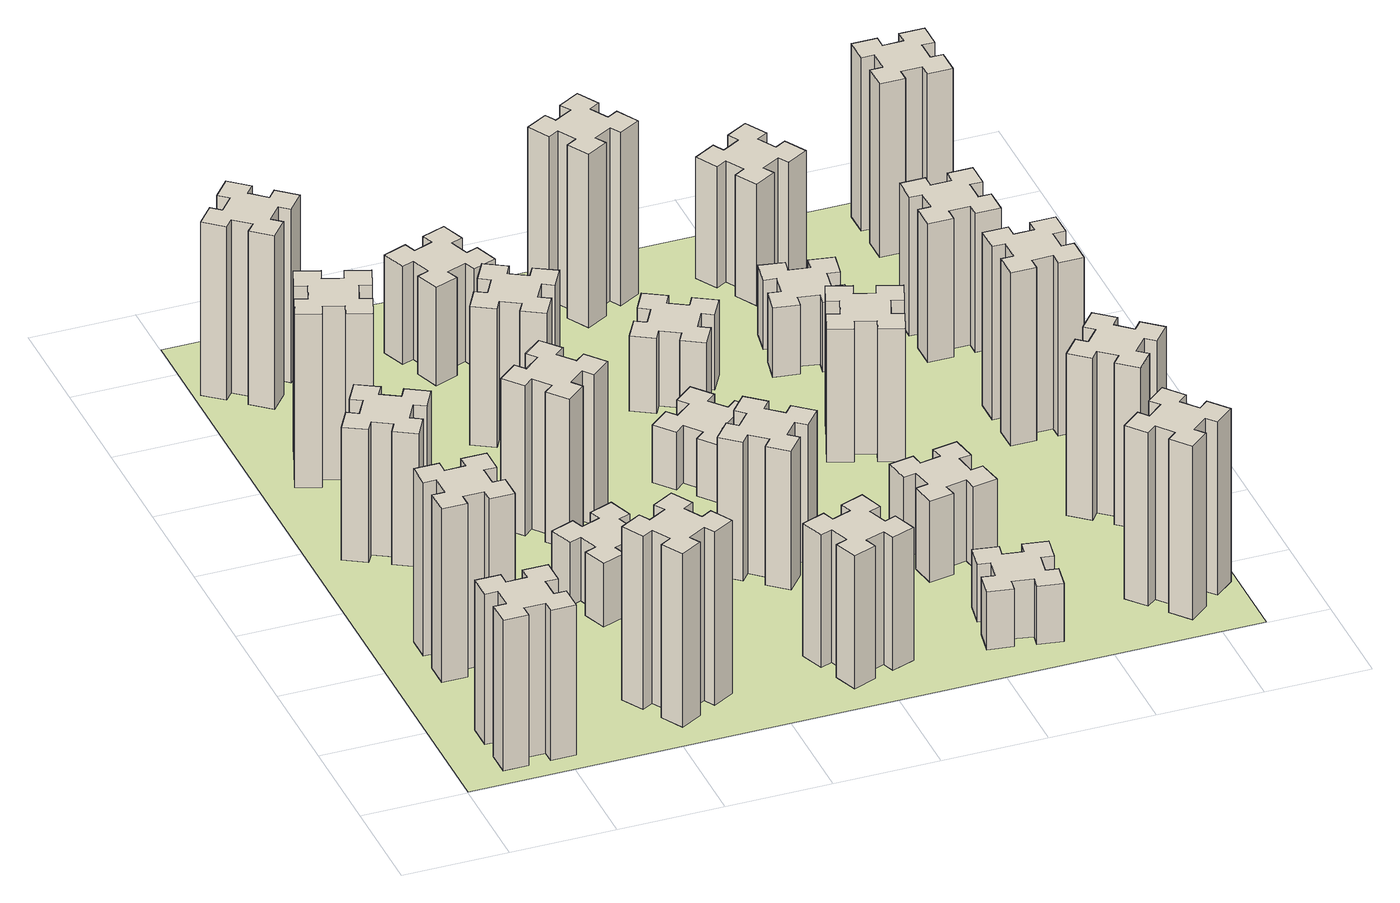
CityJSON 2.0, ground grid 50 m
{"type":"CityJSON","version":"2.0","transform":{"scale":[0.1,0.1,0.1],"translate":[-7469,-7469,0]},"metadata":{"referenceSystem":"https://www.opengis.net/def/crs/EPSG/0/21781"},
"CityObjects":{
"building1":{"type":"Building","attributes":{"class":"1000","function":"1000","usage":"1000","yearOfConstruction":2016,"roofType":"1000","measuredHeight":78,"storeysAboveGround":30,"storeysBelowGround":0},"geometry":[{"type":"Solid","lod":"1","boundaries":[[[[0,1,2,3,4,5,6,7,8,9,10,11,12,13,14,15,16,17,18,19]],[[17,16,20,21]],[[16,15,22,20]],[[15,14,23,22]],[[14,13,24,23]],[[13,12,25,24]],[[12,11,26,25]],[[11,10,27,26]],[[10,9,28,27]],[[9,8,29,28]],[[8,7,30,29]],[[7,6,31,30]],[[6,5,32,31]],[[5,4,33,32]],[[4,3,34,33]],[[3,2,35,34]],[[2,1,36,35]],[[1,0,37,36]],[[0,19,38,37]],[[19,18,39,38]],[[18,17,21,39]],[[24,25,26,27,28,29,30,31,32,33,34,35,36,37,38,39,21,20,22,23]]]]}]},
"building2":{"type":"Building","attributes":{"class":"1000","function":"1000","usage":"1000","yearOfConstruction":2016,"roofType":"1000","measuredHeight":90,"storeysAboveGround":30,"storeysBelowGround":0},"geometry":[{"type":"Solid","lod":"1","boundaries":[[[[40,41,42,43,44,45,46,47,48,49,50,51,52,53,54,55,56,57,58,59]],[[57,56,60,61]],[[56,55,62,60]],[[55,54,63,62]],[[54,53,64,63]],[[53,52,65,64]],[[52,51,66,65]],[[51,50,67,66]],[[50,49,68,67]],[[49,48,69,68]],[[48,47,70,69]],[[47,46,71,70]],[[46,45,72,71]],[[45,44,73,72]],[[44,43,74,73]],[[43,42,75,74]],[[42,41,76,75]],[[41,40,77,76]],[[40,59,78,77]],[[59,58,79,78]],[[58,57,61,79]],[[64,65,66,67,68,69,70,71,72,73,74,75,76,77,78,79,61,60,62,63]]]]}]},
"building3":{"type":"Building","attributes":{"class":"1000","function":"1000","usage":"1000","yearOfConstruction":2016,"roofType":"1000","measuredHeight":69,"storeysAboveGround":30,"storeysBelowGround":0},"geometry":[{"type":"Solid","lod":"1","boundaries":[[[[80,81,82,83,84,85,86,87,88,89,90,91,92,93,94,95,96,97,98,99]],[[97,96,100,101]],[[96,95,102,100]],[[95,94,103,102]],[[94,93,104,103]],[[93,92,105,104]],[[92,91,106,105]],[[91,90,107,106]],[[90,89,108,107]],[[89,88,109,108]],[[88,87,110,109]],[[87,86,111,110]],[[86,85,112,111]],[[85,84,113,112]],[[84,83,114,113]],[[83,82,115,114]],[[82,81,116,115]],[[81,80,117,116]],[[80,99,118,117]],[[99,98,119,118]],[[98,97,101,119]],[[104,105,106,107,108,109,110,111,112,113,114,115,116,117,118,119,101,100,102,103]]]]}]},
"building4":{"type":"Building","attributes":{"class":"1000","function":"1000","usage":"1000","yearOfConstruction":2016,"roofType":"1000","measuredHeight":90,"storeysAboveGround":30,"storeysBelowGround":0},"geometry":[{"type":"Solid","lod":"1","boundaries":[[[[120,121,122,123,124,125,126,127,128,129,130,131,132,133,134,135,136,137,138,139]],[[137,136,140,141]],[[136,135,142,140]],[[135,134,143,142]],[[134,133,144,143]],[[133,132,145,144]],[[132,131,146,145]],[[131,130,147,146]],[[130,129,148,147]],[[129,128,149,148]],[[128,127,150,149]],[[127,126,151,150]],[[126,125,152,151]],[[125,124,153,152]],[[124,123,154,153]],[[123,122,155,154]],[[122,121,156,155]],[[121,120,157,156]],[[120,139,158,157]],[[139,138,159,158]],[[138,137,141,159]],[[144,145,146,147,148,149,150,151,152,153,154,155,156,157,158,159,141,140,142,143]]]]}]},
"building5":{"type":"Building","attributes":{"class":"1000","function":"1000","usage":"1000","yearOfConstruction":2016,"roofType":"1000","measuredHeight":90,"storeysAboveGround":30,"storeysBelowGround":0},"geometry":[{"type":"Solid","lod":"1","boundaries":[[[[160,161,162,163,164,165,166,167,168,169,170,171,172,173,174,175,176,177,178,179]],[[177,176,180,181]],[[176,175,182,180]],[[175,174,183,182]],[[174,173,184,183]],[[173,172,185,184]],[[172,171,186,185]],[[171,170,187,186]],[[170,169,188,187]],[[169,168,189,188]],[[168,167,190,189]],[[167,166,191,190]],[[166,165,192,191]],[[165,164,193,192]],[[164,163,194,193]],[[163,162,195,194]],[[162,161,196,195]],[[161,160,197,196]],[[160,179,198,197]],[[179,178,199,198]],[[178,177,181,199]],[[184,185,186,187,188,189,190,191,192,193,194,195,196,197,198,199,181,180,182,183]]]]}]},
"building6":{"type":"Building","attributes":{"class":"1000","function":"1000","usage":"1000","yearOfConstruction":2016,"roofType":"1000","measuredHeight":90,"storeysAboveGround":30,"storeysBelowGround":0},"geometry":[{"type":"Solid","lod":"1","boundaries":[[[[200,201,202,203,204,205,206,207,208,209,210,211,212,213,214,215,216,217,218,219]],[[217,216,220,221]],[[216,215,222,220]],[[215,214,223,222]],[[214,213,224,223]],[[213,212,225,224]],[[212,211,226,225]],[[211,210,227,226]],[[210,209,228,227]],[[209,208,229,228]],[[208,207,230,229]],[[207,206,231,230]],[[206,205,232,231]],[[205,204,233,232]],[[204,203,234,233]],[[203,202,235,234]],[[202,201,236,235]],[[201,200,237,236]],[[200,219,238,237]],[[219,218,239,238]],[[218,217,221,239]],[[224,225,226,227,228,229,230,231,232,233,234,235,236,237,238,239,221,220,222,223]]]]}]},
"building7":{"type":"Building","attributes":{"class":"1000","function":"1000","usage":"1000","yearOfConstruction":2016,"roofType":"1000","measuredHeight":33,"storeysAboveGround":30,"storeysBelowGround":0},"geometry":[{"type":"Solid","lod":"1","boundaries":[[[[240,241,242,243,244,245,246,247,248,249,250,251,252,253,254,255,256,257,258,259]],[[257,256,260,261]],[[256,255,262,260]],[[255,254,263,262]],[[254,253,264,263]],[[253,252,265,264]],[[252,251,266,265]],[[251,250,267,266]],[[250,249,268,267]],[[249,248,269,268]],[[248,247,270,269]],[[247,246,271,270]],[[246,245,272,271]],[[245,244,273,272]],[[244,243,274,273]],[[243,242,275,274]],[[242,241,276,275]],[[241,240,277,276]],[[240,259,278,277]],[[259,258,279,278]],[[258,257,261,279]],[[264,265,266,267,268,269,270,271,272,273,274,275,276,277,278,279,261,260,262,263]]]]}]},
"building8":{"type":"Building","attributes":{"class":"1000","function":"1000","usage":"1000","yearOfConstruction":2016,"roofType":"1000","measuredHeight":78,"storeysAboveGround":30,"storeysBelowGround":0},"geometry":[{"type":"Solid","lod":"1","boundaries":[[[[280,281,282,283,284,285,286,287,288,289,290,291,292,293,294,295,296,297,298,299]],[[297,296,300,301]],[[296,295,302,300]],[[295,294,303,302]],[[294,293,304,303]],[[293,292,305,304]],[[292,291,306,305]],[[291,290,307,306]],[[290,289,308,307]],[[289,288,309,308]],[[288,287,310,309]],[[287,286,311,310]],[[286,285,312,311]],[[285,284,313,312]],[[284,283,314,313]],[[283,282,315,314]],[[282,281,316,315]],[[281,280,317,316]],[[280,299,318,317]],[[299,298,319,318]],[[298,297,301,319]],[[304,305,306,307,308,309,310,311,312,313,314,315,316,317,318,319,301,300,302,303]]]]}]},
"building9":{"type":"Building","attributes":{"class":"1000","function":"1000","usage":"1000","yearOfConstruction":2016,"roofType":"1000","measuredHeight":72,"storeysAboveGround":30,"storeysBelowGround":0},"geometry":[{"type":"Solid","lod":"1","boundaries":[[[[320,321,322,323,324,325,326,327,328,329,330,331,332,333,334,335,336,337,338,339]],[[337,336,340,341]],[[336,335,342,340]],[[335,334,343,342]],[[334,333,344,343]],[[333,332,345,344]],[[332,331,346,345]],[[331,330,347,346]],[[330,329,348,347]],[[329,328,349,348]],[[328,327,350,349]],[[327,326,351,350]],[[326,325,352,351]],[[325,324,353,352]],[[324,323,354,353]],[[323,322,355,354]],[[322,321,356,355]],[[321,320,357,356]],[[320,339,358,357]],[[339,338,359,358]],[[338,337,341,359]],[[344,345,346,347,348,349,350,351,352,353,354,355,356,357,358,359,341,340,342,343]]]]}]},
"building10":{"type":"Building","attributes":{"class":"1000","function":"1000","usage":"1000","yearOfConstruction":2016,"roofType":"1000","measuredHeight":69,"storeysAboveGround":30,"storeysBelowGround":0},"geometry":[{"type":"Solid","lod":"1","boundaries":[[[[360,361,362,363,364,365,366,367,368,369,370,371,372,373,374,375,376,377,378,379]],[[377,376,380,381]],[[376,375,382,380]],[[375,374,383,382]],[[374,373,384,383]],[[373,372,385,384]],[[372,371,386,385]],[[371,370,387,386]],[[370,369,388,387]],[[369,368,389,388]],[[368,367,390,389]],[[367,366,391,390]],[[366,365,392,391]],[[365,364,393,392]],[[364,363,394,393]],[[363,362,395,394]],[[362,361,396,395]],[[361,360,397,396]],[[360,379,398,397]],[[379,378,399,398]],[[378,377,381,399]],[[384,385,386,387,388,389,390,391,392,393,394,395,396,397,398,399,381,380,382,383]]]]}]},
"building11":{"type":"Building","attributes":{"class":"1000","function":"1000","usage":"1000","yearOfConstruction":2016,"roofType":"1000","measuredHeight":51,"storeysAboveGround":30,"storeysBelowGround":0},"geometry":[{"type":"Solid","lod":"1","boundaries":[[[[400,401,402,403,404,405,406,407,408,409,410,411,412,413,414,415,416,417,418,419]],[[417,416,420,421]],[[416,415,422,420]],[[415,414,423,422]],[[414,413,424,423]],[[413,412,425,424]],[[412,411,426,425]],[[411,410,427,426]],[[410,409,428,427]],[[409,408,429,428]],[[408,407,430,429]],[[407,406,431,430]],[[406,405,432,431]],[[405,404,433,432]],[[404,403,434,433]],[[403,402,435,434]],[[402,401,436,435]],[[401,400,437,436]],[[400,419,438,437]],[[419,418,439,438]],[[418,417,421,439]],[[424,425,426,427,428,429,430,431,432,433,434,435,436,437,438,439,421,420,422,423]]]]}]},
"building12":{"type":"Building","attributes":{"class":"1000","function":"1000","usage":"1000","yearOfConstruction":2016,"roofType":"1000","measuredHeight":72,"storeysAboveGround":30,"storeysBelowGround":0},"geometry":[{"type":"Solid","lod":"1","boundaries":[[[[440,441,442,443,444,445,446,447,448,449,450,451,452,453,454,455,456,457,458,459]],[[457,456,460,461]],[[456,455,462,460]],[[455,454,463,462]],[[454,453,464,463]],[[453,452,465,464]],[[452,451,466,465]],[[451,450,467,466]],[[450,449,468,467]],[[449,448,469,468]],[[448,447,470,469]],[[447,446,471,470]],[[446,445,472,471]],[[445,444,473,472]],[[444,443,474,473]],[[443,442,475,474]],[[442,441,476,475]],[[441,440,477,476]],[[440,459,478,477]],[[459,458,479,478]],[[458,457,461,479]],[[464,465,466,467,468,469,470,471,472,473,474,475,476,477,478,479,461,460,462,463]]]]}]},
"building13":{"type":"Building","attributes":{"class":"1000","function":"1000","usage":"1000","yearOfConstruction":2016,"roofType":"1000","measuredHeight":30,"storeysAboveGround":30,"storeysBelowGround":0},"geometry":[{"type":"Solid","lod":"1","boundaries":[[[[480,481,482,483,484,485,486,487,488,489,490,491,492,493,494,495,496,497,498,499]],[[497,496,500,501]],[[496,495,502,500]],[[495,494,503,502]],[[494,493,504,503]],[[493,492,505,504]],[[492,491,506,505]],[[491,490,507,506]],[[490,489,508,507]],[[489,488,509,508]],[[488,487,510,509]],[[487,486,511,510]],[[486,485,512,511]],[[485,484,513,512]],[[484,483,514,513]],[[483,482,515,514]],[[482,481,516,515]],[[481,480,517,516]],[[480,499,518,517]],[[499,498,519,518]],[[498,497,501,519]],[[504,505,506,507,508,509,510,511,512,513,514,515,516,517,518,519,501,500,502,503]]]]}]},
"building14":{"type":"Building","attributes":{"class":"1000","function":"1000","usage":"1000","yearOfConstruction":2016,"roofType":"1000","measuredHeight":39,"storeysAboveGround":30,"storeysBelowGround":0},"geometry":[{"type":"Solid","lod":"1","boundaries":[[[[520,521,522,523,524,525,526,527,528,529,530,531,532,533,534,535,536,537,538,539]],[[537,536,540,541]],[[536,535,542,540]],[[535,534,543,542]],[[534,533,544,543]],[[533,532,545,544]],[[532,531,546,545]],[[531,530,547,546]],[[530,529,548,547]],[[529,528,549,548]],[[528,527,550,549]],[[527,526,551,550]],[[526,525,552,551]],[[525,524,553,552]],[[524,523,554,553]],[[523,522,555,554]],[[522,521,556,555]],[[521,520,557,556]],[[520,539,558,557]],[[539,538,559,558]],[[538,537,541,559]],[[544,545,546,547,548,549,550,551,552,553,554,555,556,557,558,559,541,540,542,543]]]]}]},
"building15":{"type":"Building","attributes":{"class":"1000","function":"1000","usage":"1000","yearOfConstruction":2016,"roofType":"1000","measuredHeight":30,"storeysAboveGround":30,"storeysBelowGround":0},"geometry":[{"type":"Solid","lod":"1","boundaries":[[[[560,561,562,563,564,565,566,567,568,569,570,571,572,573,574,575,576,577,578,579]],[[577,576,580,581]],[[576,575,582,580]],[[575,574,583,582]],[[574,573,584,583]],[[573,572,585,584]],[[572,571,586,585]],[[571,570,587,586]],[[570,569,588,587]],[[569,568,589,588]],[[568,567,590,589]],[[567,566,591,590]],[[566,565,592,591]],[[565,564,593,592]],[[564,563,594,593]],[[563,562,595,594]],[[562,561,596,595]],[[561,560,597,596]],[[560,579,598,597]],[[579,578,599,598]],[[578,577,581,599]],[[584,585,586,587,588,589,590,591,592,593,594,595,596,597,598,599,581,580,582,583]]]]}]},
"building16":{"type":"Building","attributes":{"class":"1000","function":"1000","usage":"1000","yearOfConstruction":2016,"roofType":"1000","measuredHeight":90,"storeysAboveGround":30,"storeysBelowGround":0},"geometry":[{"type":"Solid","lod":"1","boundaries":[[[[600,601,602,603,604,605,606,607,608,609,610,611,612,613,614,615,616,617,618,619]],[[617,616,620,621]],[[616,615,622,620]],[[615,614,623,622]],[[614,613,624,623]],[[613,612,625,624]],[[612,611,626,625]],[[611,610,627,626]],[[610,609,628,627]],[[609,608,629,628]],[[608,607,630,629]],[[607,606,631,630]],[[606,605,632,631]],[[605,604,633,632]],[[604,603,634,633]],[[603,602,635,634]],[[602,601,636,635]],[[601,600,637,636]],[[600,619,638,637]],[[619,618,639,638]],[[618,617,621,639]],[[624,625,626,627,628,629,630,631,632,633,634,635,636,637,638,639,621,620,622,623]]]]}]},
"building17":{"type":"Building","attributes":{"class":"1000","function":"1000","usage":"1000","yearOfConstruction":2016,"roofType":"1000","measuredHeight":42,"storeysAboveGround":30,"storeysBelowGround":0},"geometry":[{"type":"Solid","lod":"1","boundaries":[[[[640,641,642,643,644,645,646,647,648,649,650,651,652,653,654,655,656,657,658,659]],[[657,656,660,661]],[[656,655,662,660]],[[655,654,663,662]],[[654,653,664,663]],[[653,652,665,664]],[[652,651,666,665]],[[651,650,667,666]],[[650,649,668,667]],[[649,648,669,668]],[[648,647,670,669]],[[647,646,671,670]],[[646,645,672,671]],[[645,644,673,672]],[[644,643,674,673]],[[643,642,675,674]],[[642,641,676,675]],[[641,640,677,676]],[[640,659,678,677]],[[659,658,679,678]],[[658,657,661,679]],[[664,665,666,667,668,669,670,671,672,673,674,675,676,677,678,679,661,660,662,663]]]]}]},
"building18":{"type":"Building","attributes":{"class":"1000","function":"1000","usage":"1000","yearOfConstruction":2016,"roofType":"1000","measuredHeight":69,"storeysAboveGround":30,"storeysBelowGround":0},"geometry":[{"type":"Solid","lod":"1","boundaries":[[[[680,681,682,683,684,685,686,687,688,689,690,691,692,693,694,695,696,697,698,699]],[[697,696,700,701]],[[696,695,702,700]],[[695,694,703,702]],[[694,693,704,703]],[[693,692,705,704]],[[692,691,706,705]],[[691,690,707,706]],[[690,689,708,707]],[[689,688,709,708]],[[688,687,710,709]],[[687,686,711,710]],[[686,685,712,711]],[[685,684,713,712]],[[684,683,714,713]],[[683,682,715,714]],[[682,681,716,715]],[[681,680,717,716]],[[680,699,718,717]],[[699,698,719,718]],[[698,697,701,719]],[[704,705,706,707,708,709,710,711,712,713,714,715,716,717,718,719,701,700,702,703]]]]}]},
"building19":{"type":"Building","attributes":{"class":"1000","function":"1000","usage":"1000","yearOfConstruction":2016,"roofType":"1000","measuredHeight":36,"storeysAboveGround":30,"storeysBelowGround":0},"geometry":[{"type":"Solid","lod":"1","boundaries":[[[[720,721,722,723,724,725,726,727,728,729,730,731,732,733,734,735,736,737,738,739]],[[737,736,740,741]],[[736,735,742,740]],[[735,734,743,742]],[[734,733,744,743]],[[733,732,745,744]],[[732,731,746,745]],[[731,730,747,746]],[[730,729,748,747]],[[729,728,749,748]],[[728,727,750,749]],[[727,726,751,750]],[[726,725,752,751]],[[725,724,753,752]],[[724,723,754,753]],[[723,722,755,754]],[[722,721,756,755]],[[721,720,757,756]],[[720,739,758,757]],[[739,738,759,758]],[[738,737,741,759]],[[744,745,746,747,748,749,750,751,752,753,754,755,756,757,758,759,741,740,742,743]]]]}]},
"building20":{"type":"Building","attributes":{"class":"1000","function":"1000","usage":"1000","yearOfConstruction":2016,"roofType":"1000","measuredHeight":90,"storeysAboveGround":30,"storeysBelowGround":0},"geometry":[{"type":"Solid","lod":"1","boundaries":[[[[760,761,762,763,764,765,766,767,768,769,770,771,772,773,774,775,776,777,778,779]],[[777,776,780,781]],[[776,775,782,780]],[[775,774,783,782]],[[774,773,784,783]],[[773,772,785,784]],[[772,771,786,785]],[[771,770,787,786]],[[770,769,788,787]],[[769,768,789,788]],[[768,767,790,789]],[[767,766,791,790]],[[766,765,792,791]],[[765,764,793,792]],[[764,763,794,793]],[[763,762,795,794]],[[762,761,796,795]],[[761,760,797,796]],[[760,779,798,797]],[[779,778,799,798]],[[778,777,781,799]],[[784,785,786,787,788,789,790,791,792,793,794,795,796,797,798,799,781,780,782,783]]]]}]},
"building21":{"type":"Building","attributes":{"class":"1000","function":"1000","usage":"1000","yearOfConstruction":2016,"roofType":"1000","measuredHeight":63,"storeysAboveGround":30,"storeysBelowGround":0},"geometry":[{"type":"Solid","lod":"1","boundaries":[[[[800,801,802,803,804,805,806,807,808,809,810,811,812,813,814,815,816,817,818,819]],[[817,816,820,821]],[[816,815,822,820]],[[815,814,823,822]],[[814,813,824,823]],[[813,812,825,824]],[[812,811,826,825]],[[811,810,827,826]],[[810,809,828,827]],[[809,808,829,828]],[[808,807,830,829]],[[807,806,831,830]],[[806,805,832,831]],[[805,804,833,832]],[[804,803,834,833]],[[803,802,835,834]],[[802,801,836,835]],[[801,800,837,836]],[[800,819,838,837]],[[819,818,839,838]],[[818,817,821,839]],[[824,825,826,827,828,829,830,831,832,833,834,835,836,837,838,839,821,820,822,823]]]]}]},
"building22":{"type":"Building","attributes":{"class":"1000","function":"1000","usage":"1000","yearOfConstruction":2016,"roofType":"1000","measuredHeight":84,"storeysAboveGround":30,"storeysBelowGround":0},"geometry":[{"type":"Solid","lod":"1","boundaries":[[[[840,841,842,843,844,845,846,847,848,849,850,851,852,853,854,855,856,857,858,859]],[[857,856,860,861]],[[856,855,862,860]],[[855,854,863,862]],[[854,853,864,863]],[[853,852,865,864]],[[852,851,866,865]],[[851,850,867,866]],[[850,849,868,867]],[[849,848,869,868]],[[848,847,870,869]],[[847,846,871,870]],[[846,845,872,871]],[[845,844,873,872]],[[844,843,874,873]],[[843,842,875,874]],[[842,841,876,875]],[[841,840,877,876]],[[840,859,878,877]],[[859,858,879,878]],[[858,857,861,879]],[[864,865,866,867,868,869,870,871,872,873,874,875,876,877,878,879,861,860,862,863]]]]}]},
"building23":{"type":"Building","attributes":{"class":"1000","function":"1000","usage":"1000","yearOfConstruction":2016,"roofType":"1000","measuredHeight":90,"storeysAboveGround":30,"storeysBelowGround":0},"geometry":[{"type":"Solid","lod":"1","boundaries":[[[[880,881,882,883,884,885,886,887,888,889,890,891,892,893,894,895,896,897,898,899]],[[897,896,900,901]],[[896,895,902,900]],[[895,894,903,902]],[[894,893,904,903]],[[893,892,905,904]],[[892,891,906,905]],[[891,890,907,906]],[[890,889,908,907]],[[889,888,909,908]],[[888,887,910,909]],[[887,886,911,910]],[[886,885,912,911]],[[885,884,913,912]],[[884,883,914,913]],[[883,882,915,914]],[[882,881,916,915]],[[881,880,917,916]],[[880,899,918,917]],[[899,898,919,918]],[[898,897,901,919]],[[904,905,906,907,908,909,910,911,912,913,914,915,916,917,918,919,901,900,902,903]]]]}]},
"building24":{"type":"Building","attributes":{"class":"1000","function":"1000","usage":"1000","yearOfConstruction":2016,"roofType":"1000","measuredHeight":72,"storeysAboveGround":30,"storeysBelowGround":0},"geometry":[{"type":"Solid","lod":"1","boundaries":[[[[920,921,922,923,924,925,926,927,928,929,930,931,932,933,934,935,936,937,938,939]],[[937,936,940,941]],[[936,935,942,940]],[[935,934,943,942]],[[934,933,944,943]],[[933,932,945,944]],[[932,931,946,945]],[[931,930,947,946]],[[930,929,948,947]],[[929,928,949,948]],[[928,927,950,949]],[[927,926,951,950]],[[926,925,952,951]],[[925,924,953,952]],[[924,923,954,953]],[[923,922,955,954]],[[922,921,956,955]],[[921,920,957,956]],[[920,939,958,957]],[[939,938,959,958]],[[938,937,941,959]],[[944,945,946,947,948,949,950,951,952,953,954,955,956,957,958,959,941,940,942,943]]]]}]},
"building25":{"type":"Building","attributes":{"class":"1000","function":"1000","usage":"1000","yearOfConstruction":2016,"roofType":"1000","measuredHeight":90,"storeysAboveGround":30,"storeysBelowGround":0},"geometry":[{"type":"Solid","lod":"1","boundaries":[[[[960,961,962,963,964,965,966,967,968,969,970,971,972,973,974,975,976,977,978,979]],[[977,976,980,981]],[[976,975,982,980]],[[975,974,983,982]],[[974,973,984,983]],[[973,972,985,984]],[[972,971,986,985]],[[971,970,987,986]],[[970,969,988,987]],[[969,968,989,988]],[[968,967,990,989]],[[967,966,991,990]],[[966,965,992,991]],[[965,964,993,992]],[[964,963,994,993]],[[963,962,995,994]],[[962,961,996,995]],[[961,960,997,996]],[[960,979,998,997]],[[979,978,999,998]],[[978,977,981,999]],[[984,985,986,987,988,989,990,991,992,993,994,995,996,997,998,999,981,980,982,983]]]]}]},
"landuse1":{"type":"LandUse","attributes":{"name":"plot1","function":"1010"},"geometry":[{"type":"MultiSurface","lod":"1","boundaries":[[[1000,1001,1002,1003]]]}]}
},
"vertices":[
[265,325,0],[265,225,0],[205,225,0],[205,105,0],[325,105,0],[325,165,0],[425,165,0],[425,105,0],[545,105,0],[545,225,0],[485,225,0],[485,325,0],[545,325,0],[545,445,0],[425,445,0],[425,385,0],[325,385,0],[325,445,0],[205,445,0],[205,325,0],[325,385,780],[325,445,780],[425,385,780],[425,445,780],[545,445,780],[545,325,780],[485,325,780],[485,225,780],[545,225,780],[545,105,780],[425,105,780],[425,165,780],[325,165,780],[325,105,780],[205,105,780],[205,225,780],[265,225,780],[265,325,780],[205,325,780],[205,445,780],
[265,1065,0],[265,965,0],[205,965,0],[205,845,0],[325,845,0],[325,905,0],[425,905,0],[425,845,0],[545,845,0],[545,965,0],[485,965,0],[485,1065,0],[545,1065,0],[545,1185,0],[425,1185,0],[425,1125,0],[325,1125,0],[325,1185,0],[205,1185,0],[205,1065,0],[325,1125,900],[325,1185,900],[425,1125,900],[425,1185,900],[545,1185,900],[545,1065,900],[485,1065,900],[485,965,900],[545,965,900],[545,845,900],[425,845,900],[425,905,900],[325,905,900],[325,845,900],[205,845,900],[205,965,900],[265,965,900],[265,1065,900],[205,1065,900],[205,1185,900],
[474,2026,0],[387,2076,0],[417,2128,0],[313,2188,0],[253,2084,0],[305,2054,0],[255,1967,0],[203,1997,0],[143,1893,0],[247,1833,0],[277,1885,0],[364,1835,0],[334,1783,0],[438,1723,0],[498,1827,0],[446,1857,0],[496,1944,0],[548,1914,0],[608,2018,0],[504,2078,0],[496,1944,690],[548,1914,690],[446,1857,690],[498,1827,690],[438,1723,690],[334,1783,690],[364,1835,690],[277,1885,690],[247,1833,690],[143,1893,690],[203,1997,690],[255,1967,690],[305,2054,690],[253,2084,690],[313,2188,690],[417,2128,690],[387,2076,690],[474,2026,690],[504,2078,690],[608,2018,690],
[289,2680,0],[255,2586,0],[199,2607,0],[157,2494,0],[270,2453,0],[291,2509,0],[385,2475,0],[364,2419,0],[477,2377,0],[518,2490,0],[462,2511,0],[496,2605,0],[552,2584,0],[593,2697,0],[480,2738,0],[460,2682,0],[366,2716,0],[387,2772,0],[274,2813,0],[233,2700,0],[366,2716,900],[387,2772,900],[460,2682,900],[480,2738,900],[593,2697,900],[552,2584,900],[496,2605,900],[462,2511,900],[518,2490,900],[477,2377,900],[364,2419,900],[385,2475,900],[291,2509,900],[270,2453,900],[157,2494,900],[199,2607,900],[255,2586,900],[289,2680,900],[233,2700,900],[274,2813,900],
[1127,255,0],[1214,305,0],[1244,253,0],[1348,313,0],[1288,417,0],[1236,387,0],[1186,474,0],[1238,504,0],[1178,608,0],[1074,548,0],[1104,496,0],[1017,446,0],[987,498,0],[883,438,0],[943,334,0],[995,364,0],[1045,277,0],[993,247,0],[1053,143,0],[1157,203,0],[1045,277,900],[993,247,900],[995,364,900],[943,334,900],[883,438,900],[987,498,900],[1017,446,900],[1104,496,900],[1074,548,900],[1178,608,900],[1238,504,900],[1186,474,900],[1236,387,900],[1288,417,900],[1348,313,900],[1244,253,900],[1214,305,900],[1127,255,900],[1157,203,900],[1053,143,900],
[384,3387,0],[308,3452,0],[346,3498,0],[254,3575,0],[177,3483,0],[223,3444,0],[159,3368,0],[113,3406,0],[36,3314,0],[128,3237,0],[166,3283,0],[243,3219,0],[204,3173,0],[296,3096,0],[373,3188,0],[327,3226,0],[392,3303,0],[438,3264,0],[515,3356,0],[423,3433,0],[392,3303,900],[438,3264,900],[327,3226,900],[373,3188,900],[296,3096,900],[204,3173,900],[243,3219,900],[166,3283,900],[128,3237,900],[36,3314,900],[113,3406,900],[159,3368,900],[223,3444,900],[177,3483,900],[254,3575,900],[346,3498,900],[308,3452,900],[384,3387,900],[423,3433,900],[515,3356,900],
[1125,1336,0],[1031,1302,0],[1010,1358,0],[897,1317,0],[939,1204,0],[995,1225,0],[1029,1131,0],[973,1110,0],[1014,997,0],[1127,1039,0],[1106,1095,0],[1200,1129,0],[1220,1073,0],[1333,1114,0],[1292,1227,0],[1236,1206,0],[1202,1300,0],[1258,1320,0],[1217,1433,0],[1104,1392,0],[1202,1300,330],[1258,1320,330],[1236,1206,330],[1292,1227,330],[1333,1114,330],[1220,1073,330],[1200,1129,330],[1106,1095,330],[1127,1039,330],[1014,997,330],[973,1110,330],[1029,1131,330],[995,1225,330],[939,1204,330],[897,1317,330],[1010,1358,330],[1031,1302,330],[1125,1336,330],[1104,1392,330],[1217,1433,330],
[1083,1972,0],[1006,1907,0],[968,1953,0],[876,1876,0],[953,1784,0],[999,1823,0],[1063,1746,0],[1017,1708,0],[1094,1616,0],[1186,1693,0],[1148,1739,0],[1224,1803,0],[1263,1757,0],[1355,1834,0],[1278,1926,0],[1232,1888,0],[1167,1964,0],[1213,2003,0],[1136,2095,0],[1044,2018,0],[1167,1964,780],[1213,2003,780],[1232,1888,780],[1278,1926,780],[1355,1834,780],[1263,1757,780],[1224,1803,780],[1148,1739,780],[1186,1693,780],[1094,1616,780],[1017,1708,780],[1063,1746,780],[999,1823,780],[953,1784,780],[876,1876,780],[968,1953,780],[1006,1907,780],[1083,1972,780],[1044,2018,780],[1136,2095,780],
[1314,2666,0],[1227,2716,0],[1257,2768,0],[1153,2828,0],[1093,2724,0],[1145,2694,0],[1095,2607,0],[1043,2637,0],[983,2533,0],[1087,2473,0],[1117,2525,0],[1204,2475,0],[1174,2423,0],[1278,2363,0],[1338,2467,0],[1286,2497,0],[1336,2584,0],[1388,2554,0],[1448,2658,0],[1344,2718,0],[1336,2584,720],[1388,2554,720],[1286,2497,720],[1338,2467,720],[1278,2363,720],[1174,2423,720],[1204,2475,720],[1117,2525,720],[1087,2473,720],[983,2533,720],[1043,2637,720],[1095,2607,720],[1145,2694,720],[1093,2724,720],[1153,2828,720],[1257,2768,720],[1227,2716,720],[1314,2666,720],[1344,2718,720],[1448,2658,720],
[1965,496,0],[1871,462,0],[1850,518,0],[1737,477,0],[1779,364,0],[1835,385,0],[1869,291,0],[1813,270,0],[1854,157,0],[1967,199,0],[1946,255,0],[2040,289,0],[2060,233,0],[2173,274,0],[2132,387,0],[2076,366,0],[2042,460,0],[2098,480,0],[2057,593,0],[1944,552,0],[2042,460,690],[2098,480,690],[2076,366,690],[2132,387,690],[2173,274,690],[2060,233,690],[2040,289,690],[1946,255,690],[1967,199,690],[1854,157,690],[1813,270,690],[1869,291,690],[1835,385,690],[1779,364,690],[1737,477,690],[1850,518,690],[1871,462,690],[1965,496,690],[1944,552,690],[2057,593,690],
[1125,3356,0],[1031,3322,0],[1010,3378,0],[897,3337,0],[939,3224,0],[995,3245,0],[1029,3151,0],[973,3130,0],[1014,3017,0],[1127,3059,0],[1106,3115,0],[1200,3149,0],[1220,3093,0],[1333,3134,0],[1292,3247,0],[1236,3226,0],[1202,3320,0],[1258,3340,0],[1217,3453,0],[1104,3412,0],[1202,3320,510],[1258,3340,510],[1236,3226,510],[1292,3247,510],[1333,3134,510],[1220,3093,510],[1200,3149,510],[1106,3115,510],[1127,3059,510],[1014,3017,510],[973,3130,510],[1029,3151,510],[995,3245,510],[939,3224,510],[897,3337,510],[1010,3378,510],[1031,3322,510],[1125,3356,510],[1104,3412,510],[1217,3453,510],
[1746,1163,0],[1823,1099,0],[1784,1053,0],[1876,976,0],[1953,1068,0],[1907,1106,0],[1972,1183,0],[2018,1144,0],[2095,1236,0],[2003,1313,0],[1964,1267,0],[1888,1332,0],[1926,1378,0],[1834,1455,0],[1757,1363,0],[1803,1324,0],[1739,1248,0],[1693,1286,0],[1616,1194,0],[1708,1117,0],[1739,1248,720],[1693,1286,720],[1803,1324,720],[1757,1363,720],[1834,1455,720],[1926,1378,720],[1888,1332,720],[1964,1267,720],[2003,1313,720],[2095,1236,720],[2018,1144,720],[1972,1183,720],[1907,1106,720],[1953,1068,720],[1876,976,720],[1784,1053,720],[1823,1099,720],[1746,1163,720],[1708,1117,720],[1616,1194,720],
[1972,1988,0],[1907,2064,0],[1953,2103,0],[1876,2195,0],[1784,2118,0],[1823,2072,0],[1746,2007,0],[1708,2053,0],[1616,1976,0],[1693,1884,0],[1739,1923,0],[1803,1846,0],[1757,1808,0],[1834,1716,0],[1926,1793,0],[1888,1839,0],[1964,1903,0],[2003,1857,0],[2095,1934,0],[2018,2026,0],[1964,1903,300],[2003,1857,300],[1888,1839,300],[1926,1793,300],[1834,1716,300],[1757,1808,300],[1803,1846,300],[1739,1923,300],[1693,1884,300],[1616,1976,300],[1708,2053,300],[1746,2007,300],[1823,2072,300],[1784,2118,300],[1876,2195,300],[1953,2103,300],[1907,2064,300],[1972,1988,300],[2018,2026,300],[2095,1934,300],
[2026,2497,0],[2076,2584,0],[2128,2554,0],[2188,2658,0],[2084,2718,0],[2054,2666,0],[1967,2716,0],[1997,2768,0],[1893,2828,0],[1833,2724,0],[1885,2694,0],[1835,2607,0],[1783,2637,0],[1723,2533,0],[1827,2473,0],[1857,2525,0],[1944,2475,0],[1914,2423,0],[2018,2363,0],[2078,2467,0],[1944,2475,390],[1914,2423,390],[1857,2525,390],[1827,2473,390],[1723,2533,390],[1783,2637,390],[1835,2607,390],[1885,2694,390],[1833,2724,390],[1893,2828,390],[1997,2768,390],[1967,2716,390],[2054,2666,390],[2084,2718,390],[2188,2658,390],[2128,2554,390],[2076,2584,390],[2026,2497,390],[2078,2467,390],[2018,2363,390],
[2596,444,0],[2578,345,0],[2519,356,0],[2498,237,0],[2617,217,0],[2627,276,0],[2725,258,0],[2715,199,0],[2833,178,0],[2854,297,0],[2795,307,0],[2812,405,0],[2871,395,0],[2892,513,0],[2774,534,0],[2764,475,0],[2665,492,0],[2676,551,0],[2557,572,0],[2537,454,0],[2665,492,300],[2676,551,300],[2764,475,300],[2774,534,300],[2892,513,300],[2871,395,300],[2812,405,300],[2795,307,300],[2854,297,300],[2833,178,300],[2715,199,300],[2725,258,300],[2627,276,300],[2617,217,300],[2498,237,300],[2519,356,300],[2578,345,300],[2596,444,300],[2537,454,300],[2557,572,300],
[1844,3556,0],[1757,3506,0],[1727,3558,0],[1623,3498,0],[1683,3394,0],[1735,3424,0],[1785,3337,0],[1733,3307,0],[1793,3203,0],[1897,3263,0],[1867,3315,0],[1954,3365,0],[1984,3313,0],[2088,3373,0],[2028,3477,0],[1976,3447,0],[1926,3534,0],[1978,3564,0],[1918,3668,0],[1814,3608,0],[1926,3534,900],[1978,3564,900],[1976,3447,900],[2028,3477,900],[2088,3373,900],[1984,3313,900],[1954,3365,900],[1867,3315,900],[1897,3263,900],[1793,3203,900],[1733,3307,900],[1785,3337,900],[1735,3424,900],[1683,3394,900],[1623,3498,900],[1727,3558,900],[1757,3506,900],[1844,3556,900],[1814,3608,900],[1918,3668,900],
[2625,1132,0],[2527,1115,0],[2517,1174,0],[2398,1153,0],[2419,1035,0],[2478,1045,0],[2496,947,0],[2437,937,0],[2457,818,0],[2576,839,0],[2565,898,0],[2664,916,0],[2674,857,0],[2792,877,0],[2771,996,0],[2712,985,0],[2695,1084,0],[2754,1094,0],[2733,1212,0],[2615,1191,0],[2695,1084,420],[2754,1094,420],[2712,985,420],[2771,996,420],[2792,877,420],[2674,857,420],[2664,916,420],[2565,898,420],[2576,839,420],[2457,818,420],[2437,937,420],[2496,947,420],[2478,1045,420],[2419,1035,420],[2398,1153,420],[2517,1174,420],[2527,1115,420],[2625,1132,420],[2615,1191,420],[2733,1212,420],
[2682,1871,0],[2716,1965,0],[2772,1944,0],[2813,2057,0],[2700,2098,0],[2680,2042,0],[2586,2076,0],[2607,2132,0],[2494,2173,0],[2453,2060,0],[2509,2040,0],[2475,1946,0],[2419,1967,0],[2377,1854,0],[2490,1813,0],[2511,1869,0],[2605,1835,0],[2584,1779,0],[2697,1737,0],[2738,1850,0],[2605,1835,690],[2584,1779,690],[2511,1869,690],[2490,1813,690],[2377,1854,690],[2419,1967,690],[2475,1946,690],[2509,2040,690],[2453,2060,690],[2494,2173,690],[2607,2132,690],[2586,2076,690],[2680,2042,690],[2700,2098,690],[2813,2057,690],[2772,1944,690],[2716,1965,690],[2682,1871,690],[2738,1850,690],[2697,1737,690],
[2664,2795,0],[2565,2812,0],[2576,2871,0],[2457,2892,0],[2437,2774,0],[2496,2764,0],[2478,2665,0],[2419,2676,0],[2398,2557,0],[2517,2537,0],[2527,2596,0],[2625,2578,0],[2615,2519,0],[2733,2498,0],[2754,2617,0],[2695,2627,0],[2712,2725,0],[2771,2715,0],[2792,2833,0],[2674,2854,0],[2712,2725,360],[2771,2715,360],[2695,2627,360],[2754,2617,360],[2733,2498,360],[2615,2519,360],[2625,2578,360],[2527,2596,360],[2517,2537,360],[2398,2557,360],[2419,2676,360],[2478,2665,360],[2496,2764,360],[2437,2774,360],[2457,2892,360],[2576,2871,360],[2565,2812,360],[2664,2795,360],[2674,2854,360],[2792,2833,360],
[3468,259,0],[3544,323,0],[3583,277,0],[3675,354,0],[3598,446,0],[3552,408,0],[3487,484,0],[3533,523,0],[3456,615,0],[3364,538,0],[3403,492,0],[3326,427,0],[3288,473,0],[3196,396,0],[3273,304,0],[3319,343,0],[3383,266,0],[3337,228,0],[3414,136,0],[3506,213,0],[3383,266,900],[3337,228,900],[3319,343,900],[3273,304,900],[3196,396,900],[3288,473,900],[3326,427,900],[3403,492,900],[3364,538,900],[3456,615,900],[3533,523,900],[3487,484,900],[3552,408,900],[3598,446,900],[3675,354,900],[3583,277,900],[3544,323,900],[3468,259,900],[3506,213,900],[3414,136,900],
[2716,3347,0],[2666,3434,0],[2718,3464,0],[2658,3568,0],[2554,3508,0],[2584,3456,0],[2497,3406,0],[2467,3458,0],[2363,3398,0],[2423,3294,0],[2475,3324,0],[2525,3237,0],[2473,3207,0],[2533,3103,0],[2637,3163,0],[2607,3215,0],[2694,3265,0],[2724,3213,0],[2828,3273,0],[2768,3377,0],[2694,3265,630],[2724,3213,630],[2607,3215,630],[2637,3163,630],[2533,3103,630],[2473,3207,630],[2525,3237,630],[2475,3324,630],[2423,3294,630],[2363,3398,630],[2467,3458,630],[2497,3406,630],[2584,3456,630],[2554,3508,630],[2658,3568,630],[2718,3464,630],[2666,3434,630],[2716,3347,630],[2768,3377,630],[2828,3273,630],
[3487,1006,0],[3552,1083,0],[3598,1044,0],[3675,1136,0],[3583,1213,0],[3544,1167,0],[3468,1232,0],[3506,1278,0],[3414,1355,0],[3337,1263,0],[3383,1224,0],[3319,1148,0],[3273,1186,0],[3196,1094,0],[3288,1017,0],[3326,1063,0],[3403,999,0],[3364,953,0],[3456,876,0],[3533,968,0],[3403,999,840],[3364,953,840],[3326,1063,840],[3288,1017,840],[3196,1094,840],[3273,1186,840],[3319,1148,840],[3383,1224,840],[3337,1263,840],[3414,1355,840],[3506,1278,840],[3468,1232,840],[3544,1167,840],[3583,1213,840],[3675,1136,840],[3598,1044,840],[3552,1083,840],[3487,1006,840],[3533,968,840],[3456,876,840],
[3445,1805,0],[3445,1905,0],[3505,1905,0],[3505,2025,0],[3385,2025,0],[3385,1965,0],[3285,1965,0],[3285,2025,0],[3165,2025,0],[3165,1905,0],[3225,1905,0],[3225,1805,0],[3165,1805,0],[3165,1685,0],[3285,1685,0],[3285,1745,0],[3385,1745,0],[3385,1685,0],[3505,1685,0],[3505,1805,0],[3385,1745,900],[3385,1685,900],[3285,1745,900],[3285,1685,900],[3165,1685,900],[3165,1805,900],[3225,1805,900],[3225,1905,900],[3165,1905,900],[3165,2025,900],[3285,2025,900],[3285,1965,900],[3385,1965,900],[3385,2025,900],[3505,2025,900],[3505,1905,900],[3445,1905,900],[3445,1805,900],[3505,1805,900],[3505,1685,900],
[3125,2645,0],[3125,2545,0],[3065,2545,0],[3065,2425,0],[3185,2425,0],[3185,2485,0],[3285,2485,0],[3285,2425,0],[3405,2425,0],[3405,2545,0],[3345,2545,0],[3345,2645,0],[3405,2645,0],[3405,2765,0],[3285,2765,0],[3285,2705,0],[3185,2705,0],[3185,2765,0],[3065,2765,0],[3065,2645,0],[3185,2705,720],[3185,2765,720],[3285,2705,720],[3285,2765,720],[3405,2765,720],[3405,2645,720],[3345,2645,720],[3345,2545,720],[3405,2545,720],[3405,2425,720],[3285,2425,720],[3285,2485,720],[3185,2485,720],[3185,2425,720],[3065,2425,720],[3065,2545,720],[3125,2545,720],[3125,2645,720],[3065,2645,720],[3065,2765,720],
[3285,3325,0],[3385,3325,0],[3385,3265,0],[3505,3265,0],[3505,3385,0],[3445,3385,0],[3445,3485,0],[3505,3485,0],[3505,3605,0],[3385,3605,0],[3385,3545,0],[3285,3545,0],[3285,3605,0],[3165,3605,0],[3165,3485,0],[3225,3485,0],[3225,3385,0],[3165,3385,0],[3165,3265,0],[3285,3265,0],[3225,3385,900],[3165,3385,900],[3225,3485,900],[3165,3485,900],[3165,3605,900],[3285,3605,900],[3285,3545,900],[3385,3545,900],[3385,3605,900],[3505,3605,900],[3505,3485,900],[3445,3485,900],[3445,3385,900],[3505,3385,900],[3505,3265,900],[3385,3265,900],[3385,3325,900],[3285,3325,900],[3285,3265,900],[3165,3265,900],
[5,3705,0],[3705,3705,0],[3705,5,0],[5,5,0]
]}
